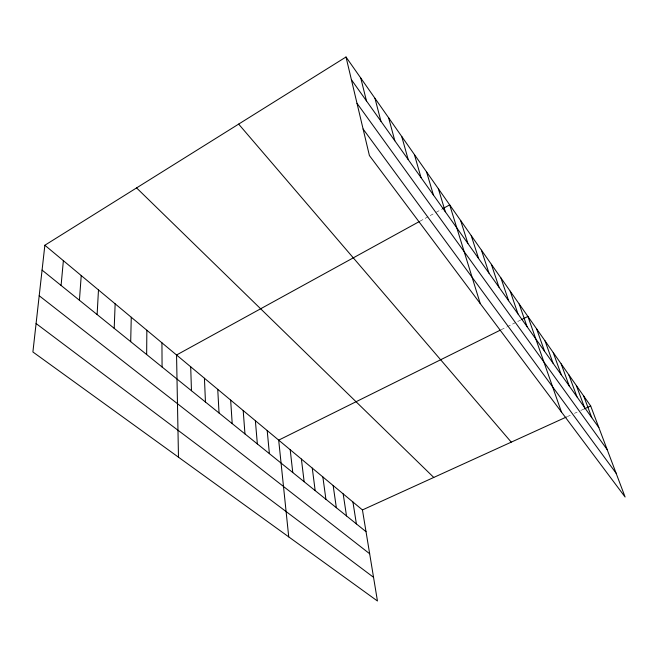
<?xml version="1.0" encoding="UTF-8"?>
<svg xmlns="http://www.w3.org/2000/svg" width="658" height="658" viewBox="0 0 658 658"><rect width="100%" height="100%" fill="white"/><g stroke="black" fill="none" stroke-linecap="round" stroke-linejoin="round"><path stroke-width="0.49" stroke-dasharray="3.29 2.47" d="M420.092 221.137L435.267 212.797M436.172 212.295L441.576 209.326M501.19 329.707L506.495 327.075M507.376 326.631L520.758 319.994M567.311 416.613L571.769 414.581M574.442 413.356L577.148 412.122M580.759 410.485L584.362 408.84"/><path stroke-width="0.99" d="M146.652 354.547L146.849 330.25M130.695 341.675L131.263 317.255M114.196 328.35L115.15 303.823M97.121 314.557L98.478 289.931M79.429 300.27L81.23 275.554M61.087 285.465L63.374 260.667M44.859 245.245L32.9 351.981L377.445 601.001L362.443 509.934L44.859 245.245L346.009 56.999L590.678 405.961L625.1 497.012L369.401 155.535L346.009 56.999M419.204 221.623L176.55 354.999L178.483 457.203M442.48 208.833L449.685 204.868L480.241 303.568M500.31 330.143L278.688 440.136L288.73 536.887M521.654 319.549L527.913 316.44L561.43 411.982M362.443 509.934L566.415 417.016M584.362 408.84L590.678 405.961M36.091 323.539L373.538 577.313M39.2 295.746L369.664 553.756M42.079 270.109L366.021 531.68M136.576 187.917L433.762 477.445M238.648 124.107L511.258 442.143M363.101 129.017L616.102 473.217M356.998 103.29L607.186 449.636M351.397 79.717L598.862 427.61M583.613 395.886L591.781 417.657M576.342 385.522L584.493 407.409M568.866 374.854L576.984 396.856M561.159 363.866L569.252 385.983M553.222 352.548L561.274 374.772M545.046 340.877L553.057 363.216M536.607 328.852L544.577 351.29M519.195 304.021L527.042 326.648M510.213 291.198L517.986 313.915M500.935 277.972L508.626 300.764M491.353 264.302L498.961 287.168M481.459 250.188L488.968 273.111M471.227 235.589L478.621 258.569M460.641 220.496L467.912 243.518M438.343 188.69L445.326 211.769M426.581 171.919L433.408 195.007M414.392 154.54L421.03 177.611M401.742 136.494L408.182 159.54M388.615 117.766L394.825 140.763M374.961 98.297L380.933 121.237M360.773 78.063L366.465 100.904M352.935 502.013L356.397 523.908M343.172 493.878L346.511 515.93M333.154 485.522L336.353 507.729M322.856 476.943L325.916 499.299M312.27 468.118L315.174 490.629M301.389 459.054L304.136 481.714M290.203 449.727L292.769 472.534M267.197 430.554L269.385 453.658M255.37 420.692L257.352 443.936M243.197 410.543L244.965 433.935M230.654 400.097L232.2 423.629M217.74 389.33L219.04 413.002M204.432 378.243L205.461 402.038M190.705 366.802L191.462 390.737M161.942 342.826L162.074 367.008"/></g></svg>
